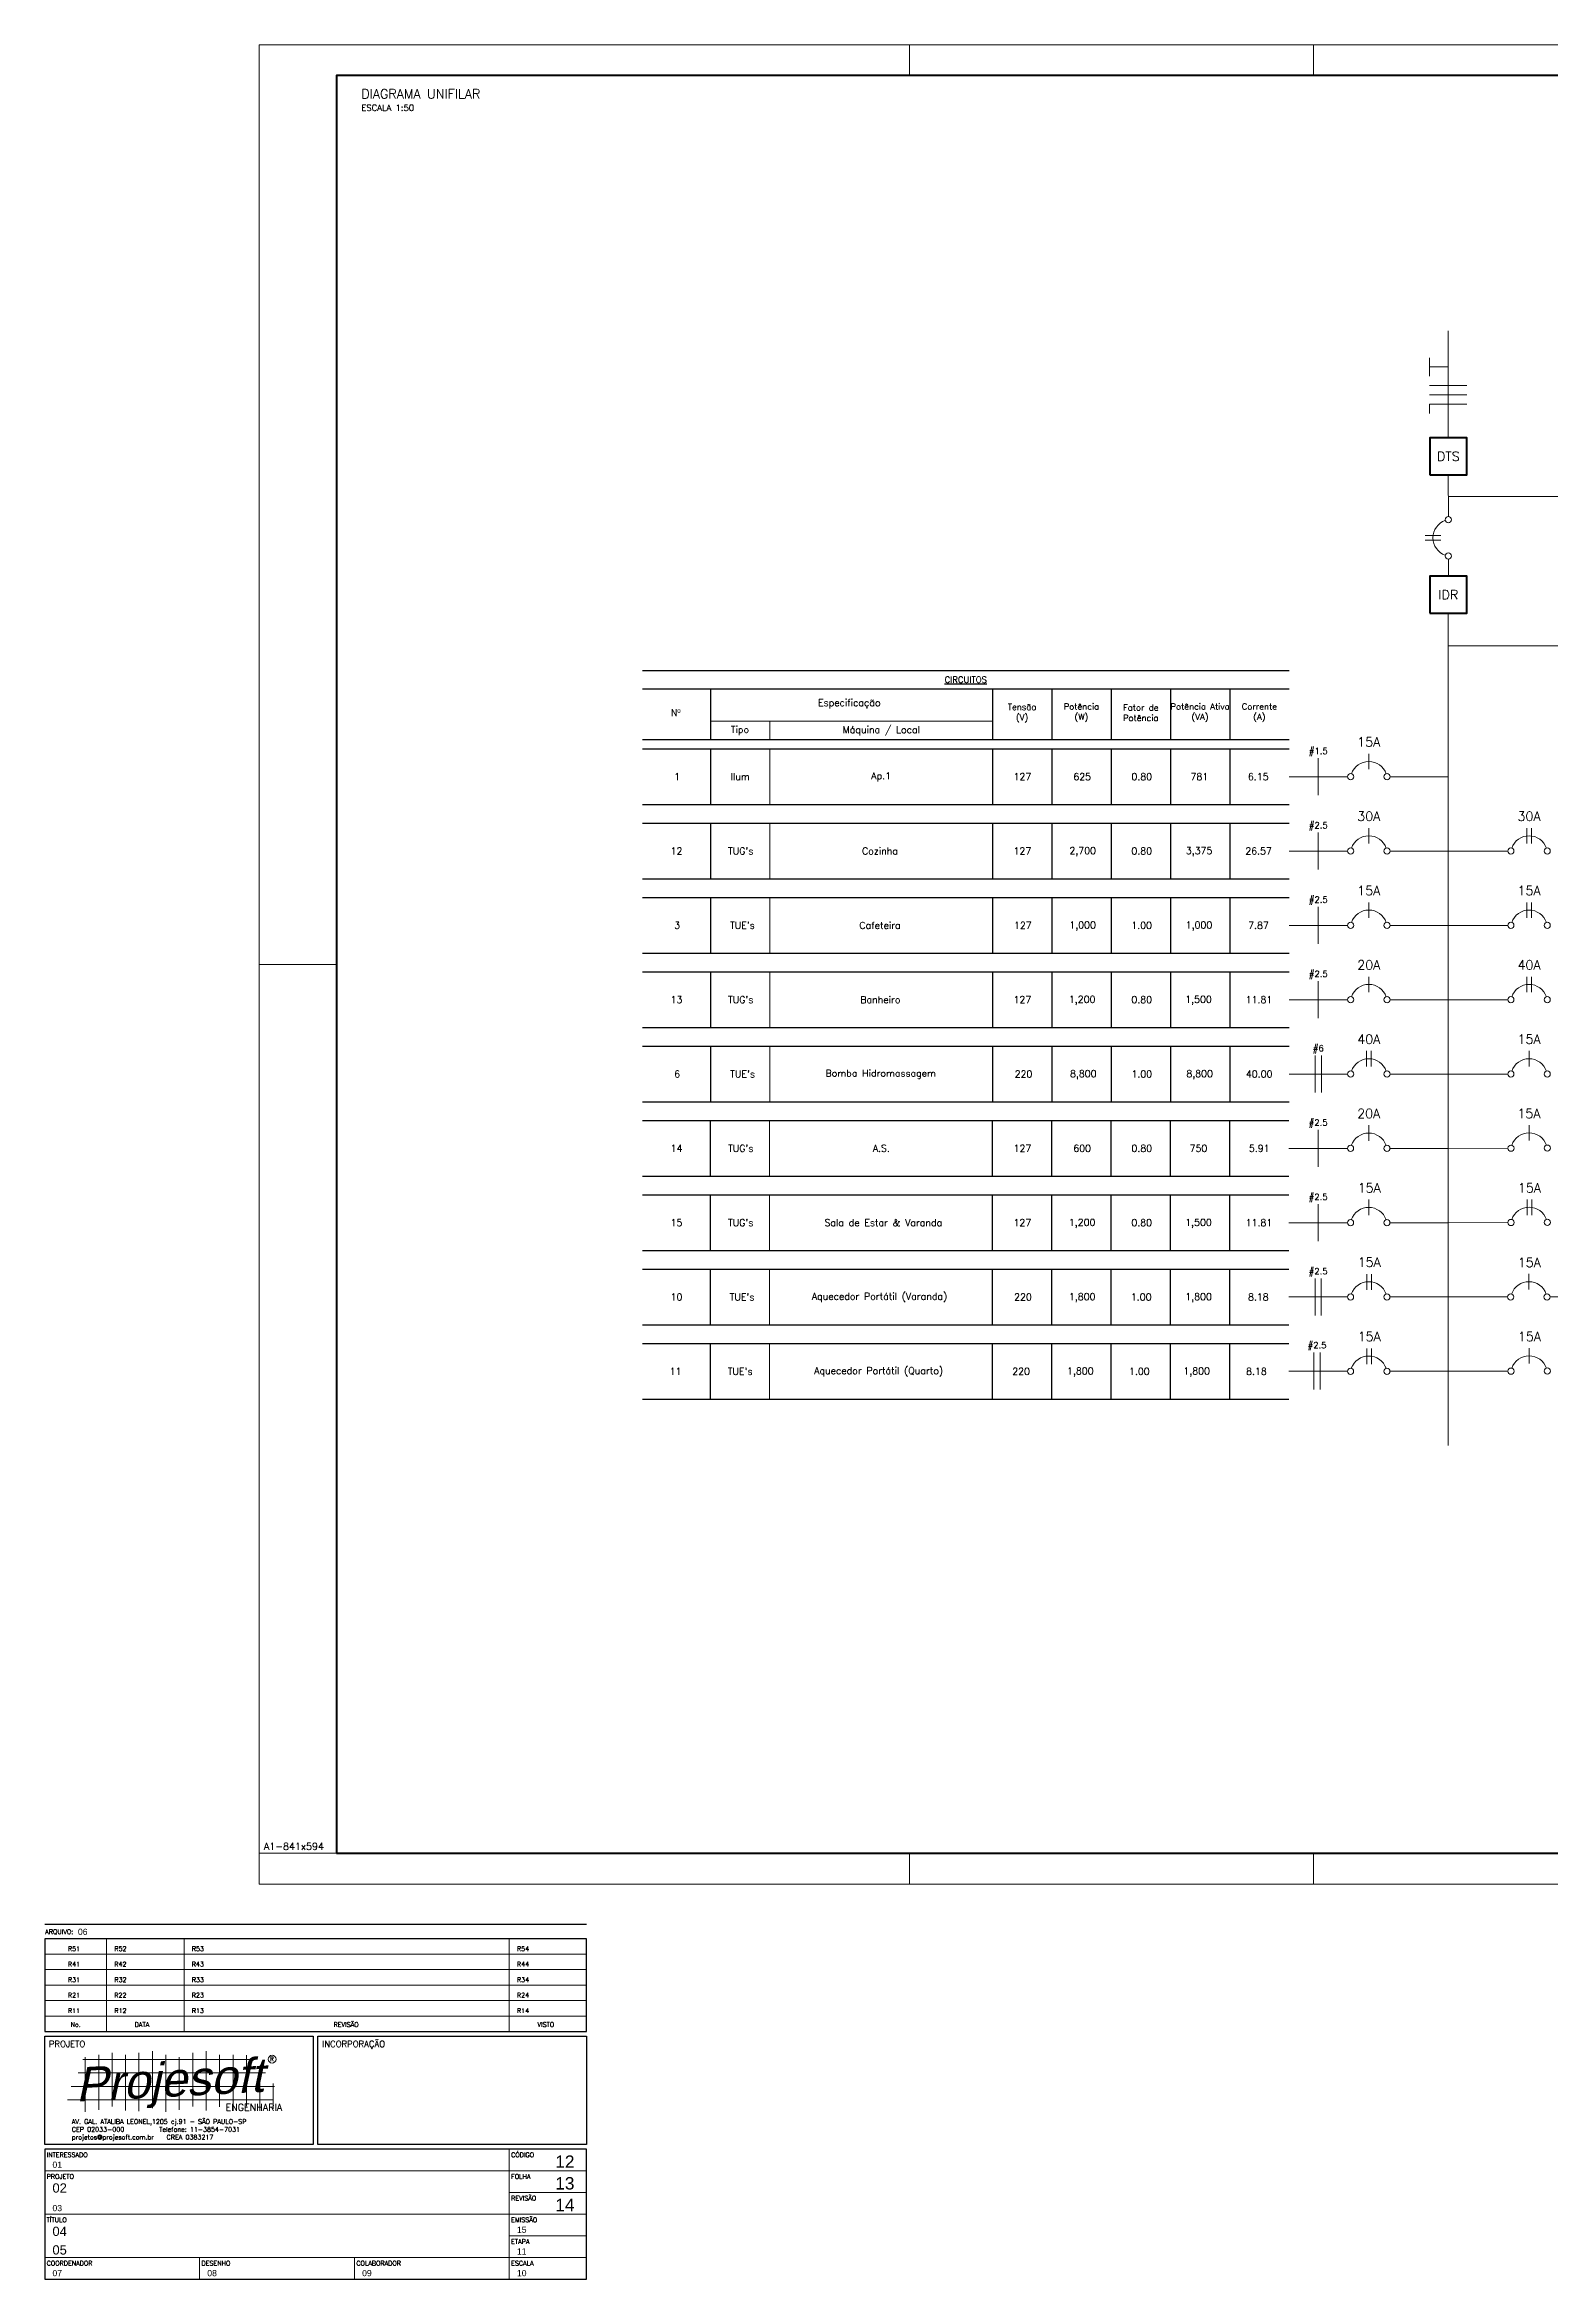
# Model space of a CAD drawing. Extents: x 0 to 175, y -16 to 63.
# Drawn here: x 92.16 to 116.47, y -6.38 to 29.7 of the extents above; entities that cross this region are included whole.
import ezdxf
from ezdxf.enums import TextEntityAlignment as Align

# ---------------------------------------------------------------- set-up
doc = ezdxf.new("R2010")
doc.units = 0
doc.header["$LTSCALE"] = 0.5
doc.header["$MEASUREMENT"] = 0
for name, color, linetype, lineweight in [('COT01', 1, 'CONTINUOUS', 9), ('TXT01', 7, 'CONTINUOUS', 9), ('TXT02', 2, 'CONTINUOUS', 20), ('TXT05', 4, 'CONTINUOUS', 30), ('TXT07', 6, 'CONTINUOUS', 50)]:
    doc.layers.add(name, color=color, linetype=linetype, lineweight=lineweight)
for name, color, linetype, lineweight, true_color in [('ELE03 - FASE', 242, 'CONTINUOUS', 20, 0xdf2935), ('ELE03 - NEUTRO', 141, 'CONTINUOUS', 20, 0x51d6ff), ('ELE03 - TERRA', 112, 'CONTINUOUS', 20, 0x0bde67)]:
    doc.layers.add(name, color=color, linetype=linetype, lineweight=lineweight, true_color=true_color)
doc.layers.add('LOGO', color=7, linetype='CONTINUOUS')
doc.layers.add('MARGEM', color=1, linetype='CONTINUOUS')
doc.styles.add('ROMANS', font='romans.shx')
doc.styles.add('SANSSERIF', font='sanss___.ttf')
doc.styles.add('SIMPLEX', font='SIMPLEX')
doc.styles.get("Standard").update_dxf_attribs({"font": 'romans.shx'})

# ---------------------------------------------------------------- blocks, each defined once
blk = doc.blocks.new('Fio-TERRA')
at = {"layer": 'ELE03 - TERRA'}
for p, q in [((-0.1, 0.2), (0.1, 0.2)), ((0, 0), (0, 0.2))]:
    blk.add_line(p, q, dxfattribs=at)
blk = doc.blocks.new('Fio-FASE')
at = {"layer": 'ELE03 - FASE'}
blk.add_line((0, -0.2), (0, 0.2), dxfattribs=at)
blk = doc.blocks.new('Fio-NEUTRO')
at = {"layer": 'ELE03 - NEUTRO'}
for p, q in [((0, 0.2), (0.1, 0.2)), ((0, -0.2), (0, 0.2))]:
    blk.add_line(p, q, dxfattribs=at)
blk = doc.blocks.new('MAR-A1')
at = {"layer": 'LOGO', "lineweight": 20}
h = blk.add_hatch(color=2, dxfattribs=at)
h.paths.add_polyline_path([(-1.273, -0.419), (-1.273, -0.369), (-2.273, -0.369), (-2.273, -0.419)])
h.paths.add_polyline_path([(-0.273, -0.469), (-0.273, -0.419), (-1.273, -0.419), (-1.273, -0.469)])
at = {"layer": 'LOGO', "color": 2, "lineweight": 20}
for p, q in [((-1.273, -0.319), (-2.273, -0.319)), ((-2.273, -0.319), (-2.273, -0.419)), ((-2.273, -0.369), (-1.273, -0.369)), ((-2.273, -0.419), (-1.273, -0.419)), ((-1.273, -0.419), (-1.273, -0.319)), ((-0.273, -0.419), (-1.273, -0.419)), ((-1.273, -0.419), (-1.273, -0.519)), ((-1.273, -0.469), (-0.273, -0.469)), ((-1.273, -0.519), (-0.273, -0.519)), ((-0.273, -0.519), (-0.273, -0.419))]:
    blk.add_line(p, q, dxfattribs=at)
at = {"layer": 'MARGEM', "color": 2, "lineweight": 20}
for p, q in [((-62.1, 58.4), (-62.1, 57.4)), ((-49.05, 58.4), (-49.05, 57.4)), ((-36, 58.4), (-36, 57.4)), ((-17.5, 58.4), (-17.5, 57.4)), ((-80.6, 28.7), (-83.1, 28.7)), ((1, 28.7), (0, 28.7)), ((-62.1, 0), (-62.1, -1)), ((-49.05, 0), (-49.05, -1)), ((-36, 0), (-36, -1)), ((-17.5, 0), (-17.5, -1)), ((-80.6, 0), (-83.1, 0))]:
    blk.add_line(p, q, dxfattribs=at)
blk.add_lwpolyline([(-83.1, 58.4), (-83.1, -1), (1, -1), (1, 58.4)], close=True, dxfattribs=at)
at = {"layer": 'MARGEM', "color": 6, "lineweight": 50}
blk.add_lwpolyline([(-80.6, 0), (0, 0), (0, 57.4), (-80.6, 57.4)], close=True, dxfattribs=at)
at = {"layer": 'LOGO', "color": 2, "lineweight": 20, "style": 'ROMANS'}
for s, height, p in [('A1-841x594', 0.225, (-82.944, 0.108)), ('0', 0.15, (-2.333, -0.706)), ('1', 0.15, (-1.339, -0.706)), ('2', 0.15, (-0.35, -0.706))]:
    blk.add_text(s, height=height, dxfattribs=at).set_placement(p)

msp = doc.modelspace()

# ---------------------------------------------------------------- linework, layer by layer
at = {"layer": 'LOGO', "color": 4, "lineweight": 30}
msp.add_line((92.158, -0.6449), (100.908, -0.6449), dxfattribs=at)
at = {"layer": 'LOGO', "color": 1, "lineweight": 9}
for p, q in [((93.158, -0.8804), (93.158, -2.3804)), ((94.408, -0.8804), (94.408, -2.3804)), ((99.658, -2.3804), (99.658, -0.8804)), ((92.158, -1.1304), (100.908, -1.1304)), ((92.158, -1.3804), (100.908, -1.3804)), ((92.158, -1.6304), (100.908, -1.6304)), ((92.158, -1.8804), (100.908, -1.8804)), ((92.158, -2.1304), (100.908, -2.1304)), ((92.773, -2.8309), (95.5502, -2.8309)), ((92.8132, -3.674), (92.8132, -2.795)), ((93.0301, -3.6464), (93.0301, -2.7586)), ((93.2469, -3.5913), (93.2469, -2.7225)), ((93.4638, -3.6572), (93.4638, -2.7586)), ((93.6806, -3.667), (93.6806, -2.7225)), ((93.8975, -3.6188), (93.8975, -2.6988)), ((94.1144, -3.6786), (94.1144, -2.7586)), ((94.3312, -3.6464), (94.3312, -2.7948)), ((94.5481, -3.5913), (94.5481, -2.7225)), ((94.7649, -3.6523), (94.7649, -2.6988)), ((94.9818, -3.5959), (94.9818, -2.7586)), ((95.1986, -3.6622), (95.1986, -2.7586)), ((95.4155, -3.5867), (95.4155, -2.7602)), ((92.6984, -3.0478), (95.7243, -3.0478)), ((95.6323, -3.6602), (95.6323, -2.942)), ((95.8492, -3.626), (95.8492, -3.2204)), ((92.5271, -3.4815), (95.8492, -3.4815)), ((92.5858, -3.2646), (95.8674, -3.2646)), ((99.658, -4.2804), (99.658, -6.3804)), ((92.158, -4.6304), (100.908, -4.6304)), ((99.658, -4.9804), (100.908, -4.9804)), ((92.158, -5.3304), (100.908, -5.3304)), ((99.658, -5.6804), (100.908, -5.6804)), ((92.158, -6.0304), (100.908, -6.0304)), ((94.658, -6.0304), (94.658, -6.3804)), ((97.158, -6.0304), (97.158, -6.3804))]:
    msp.add_line(p, q, dxfattribs=at)
at = {"layer": 'LOGO', "color": 4, "lineweight": 30}
for points in [[(92.158, -2.3804), (100.908, -2.3804), (100.908, -0.8804), (92.158, -0.8804)], [(92.158, -2.4554), (96.4955, -2.4554), (96.4955, -4.2054), (92.158, -4.2054)], [(96.5705, -2.4554), (100.908, -2.4554), (100.908, -4.2054), (96.5705, -4.2054)], [(92.158, -4.2804), (92.158, -6.3804), (100.908, -6.3804), (100.908, -4.2804)]]:
    msp.add_lwpolyline(points, close=True, dxfattribs=at)
at = {"layer": 'LOGO', "color": 2, "linetype": 'Continuous', "lineweight": 20}
msp.add_circle((95.8303, -2.8262), 0.0628, dxfattribs=at)
at = {"layer": 'TXT01'}
for p, q in [((114.8212, 23.3535), (114.8188, 25.0798)), ((114.8224, 22.0807), (114.8218, 22.7535)), ((114.8218, 22.4028), (118.8218, 22.4028)), ((114.8227, 21.1199), (114.8223, 21.394)), ((114.8218, 7.0802), (114.8218, 20.5199)), ((114.8316, 19.9937), (118.8218, 19.9937)), ((103.8647, 18.7802), (103.8647, 18.4802)), ((103.8647, 18.3302), (103.8647, 17.4302)), ((112.2497, 17.8802), (113.1948, 17.8802)), ((113.8816, 17.8802), (114.8218, 17.8802)), ((103.8647, 17.1302), (103.8647, 16.2302)), ((112.2497, 16.6802), (113.1948, 16.6802)), ((113.8816, 16.6802), (114.8218, 16.6802)), ((115.7816, 16.6802), (114.8218, 16.6802)), ((103.8647, 15.9302), (103.8647, 15.0302)), ((112.2497, 15.4802), (113.1948, 15.4802)), ((113.8816, 15.4802), (114.8218, 15.4802)), ((115.7816, 15.4802), (114.8218, 15.4802)), ((103.8647, 14.7302), (103.8647, 13.8302)), ((112.2497, 14.2802), (113.1948, 14.2802)), ((113.8816, 14.2802), (114.8218, 14.2802)), ((115.7816, 14.2802), (114.8218, 14.2802)), ((103.8647, 13.5302), (103.8647, 12.6302)), ((112.2497, 13.0802), (113.1948, 13.0802)), ((113.8816, 13.0802), (114.8218, 13.0802)), ((115.7816, 13.0802), (114.8218, 13.0802)), ((103.8627, 12.3302), (103.8627, 11.4302)), ((112.2477, 11.8802), (113.1928, 11.8802)), ((113.8796, 11.8802), (114.8218, 11.8802)), ((115.7827, 11.8826), (114.8218, 11.8801)), ((103.8627, 11.1302), (103.8627, 10.2302)), ((112.2477, 10.6802), (113.1928, 10.6802)), ((113.8796, 10.6802), (114.8218, 10.6802)), ((115.7827, 10.6826), (114.8218, 10.6801)), ((103.8627, 9.9302), (103.8627, 9.0302)), ((112.2477, 9.4802), (113.1928, 9.4802)), ((113.8796, 9.4802), (114.8218, 9.4802)), ((115.7796, 9.4801), (114.8218, 9.4801)), ((117.4146, 9.4801), (116.4664, 9.4801)), ((103.8627, 8.7302), (103.8627, 7.8302)), ((112.2477, 8.2802), (113.1928, 8.2802)), ((113.8796, 8.2802), (114.8218, 8.2802)), ((115.7827, 8.2826), (114.8218, 8.2801))]:
    msp.add_line(p, q, dxfattribs=at)
at = {"layer": 'TXT02'}
for p, q in [((114.4487, 21.7747), (114.6987, 21.7747)), ((114.4487, 21.6997), (114.6987, 21.6997)), ((113.538, 18.2521), (113.538, 18.0021)), ((113.538, 17.0521), (113.538, 16.8021)), ((116.0876, 17.0521), (116.0876, 16.8021)), ((116.1626, 17.0521), (116.1626, 16.8021)), ((113.538, 15.8521), (113.538, 15.6021)), ((116.0876, 15.8521), (116.0876, 15.6021)), ((116.1626, 15.8521), (116.1626, 15.6021)), ((113.538, 14.6521), (113.538, 14.4021)), ((116.0876, 14.6521), (116.0876, 14.4021)), ((116.1626, 14.6521), (116.1626, 14.4021)), ((113.5008, 13.4521), (113.5008, 13.2021)), ((113.5758, 13.4521), (113.5758, 13.2021)), ((116.1251, 13.4521), (116.1251, 13.2021)), ((113.536, 12.2521), (113.536, 12.0021)), ((116.1253, 12.2554), (116.1259, 12.0054)), ((113.536, 11.0521), (113.536, 10.8021)), ((116.0938, 11.0521), (116.0938, 10.8021)), ((116.1688, 11.0521), (116.1688, 10.8021)), ((113.5039, 9.848), (113.5039, 9.598)), ((113.5789, 9.848), (113.5789, 9.598)), ((116.1231, 9.852), (116.1231, 9.602)), ((113.5039, 8.648), (113.5039, 8.398)), ((113.5789, 8.648), (113.5789, 8.398)), ((116.1253, 8.6554), (116.1259, 8.4054))]:
    msp.add_line(p, q, dxfattribs=at)
at = {"layer": 'TXT02', "lineweight": 15}
msp.add_line((102.9069, 18.7802), (107.4608, 18.7802), dxfattribs=at)
at = {"layer": 'TXT02'}
for centre in [(114.8206, 22.0308), (114.8206, 21.4439), (113.2448, 17.8802), (113.8316, 17.8802), (113.2448, 16.6802), (113.8316, 16.6802), (115.8316, 16.6802), (116.4184, 16.6802), (113.2448, 15.4802), (113.8316, 15.4802), (115.8316, 15.4802), (116.4184, 15.4802), (113.2448, 14.2802), (113.8316, 14.2802), (115.8316, 14.2802), (116.4184, 14.2802), (113.2448, 13.0802), (113.8316, 13.0802), (115.8316, 13.0802), (116.4184, 13.0802), (113.2428, 11.8802), (113.8296, 11.8802), (115.8327, 11.8828), (116.4195, 11.8843), (113.2428, 10.6802), (113.8296, 10.6802), (115.8327, 10.6828), (116.4195, 10.6843), (113.2428, 9.4802), (113.8296, 9.4802), (115.8296, 9.4801), (116.4164, 9.4801), (113.2428, 8.2802), (113.8296, 8.2802), (115.8327, 8.2828), (116.4195, 8.2843)]:
    msp.add_circle(centre, 0.05, dxfattribs=at)
for centre, start, end in [((114.8713, 21.7372), 109.43764, 250.54926), ((113.538, 17.8294), 19.43764, 160.54926), ((113.538, 16.6294), 19.43764, 160.54926), ((116.1251, 16.6294), 19.45074, 160.56236), ((113.538, 15.4294), 19.43764, 160.54926), ((116.1251, 15.4294), 19.45074, 160.56236), ((113.538, 14.2294), 19.43764, 160.54926), ((116.1251, 14.2294), 19.45074, 160.56236), ((113.538, 13.0294), 19.43764, 160.54926), ((116.1251, 13.0294), 19.45074, 160.56236), ((113.536, 11.8294), 19.43764, 160.54926), ((116.1264, 11.8328), 19.59913, 160.71075), ((113.536, 10.6294), 19.43764, 160.54926), ((116.1264, 10.6328), 19.59913, 160.71075), ((113.536, 9.4294), 19.43764, 160.54926), ((116.1231, 9.4294), 19.45074, 160.56236), ((113.536, 8.2294), 19.43764, 160.54926), ((116.1264, 8.2328), 19.59913, 160.71075)]:
    msp.add_arc(centre, 0.2976, start, end, dxfattribs=at)
at = {"layer": 'TXT05'}
for p, q in [((101.8102, 19.5983), (112.2497, 19.5983)), ((101.8102, 19.2983), (112.2497, 19.2983)), ((102.9069, 19.2983), (102.9069, 18.4802)), ((107.4608, 19.2983), (107.4608, 18.4802)), ((108.4186, 19.2983), (108.4186, 18.4802)), ((109.3764, 19.2983), (109.3764, 18.4802)), ((110.3341, 19.2983), (110.3341, 18.4802)), ((111.2919, 19.2983), (111.2919, 18.4802)), ((111.2919, 19.2983), (111.2919, 18.4802)), ((101.8102, 18.4802), (112.2497, 18.4802)), ((101.8102, 18.3302), (112.2497, 18.3302)), ((102.9069, 18.3302), (102.9069, 17.4302)), ((107.4608, 18.3302), (107.4608, 17.4302)), ((108.4186, 18.3302), (108.4186, 17.4302)), ((109.3764, 18.3302), (109.3764, 17.4302)), ((110.3341, 18.3302), (110.3341, 17.4302)), ((111.2919, 18.3302), (111.2919, 17.4302)), ((111.2919, 18.3302), (111.2919, 17.4302)), ((101.8102, 17.4302), (112.2497, 17.4302)), ((101.8102, 17.1302), (112.2497, 17.1302)), ((102.9069, 17.1302), (102.9069, 16.2302)), ((107.4608, 17.1302), (107.4608, 16.2302)), ((108.4186, 17.1302), (108.4186, 16.2302)), ((109.3764, 17.1302), (109.3764, 16.2302)), ((110.3341, 17.1302), (110.3341, 16.2302)), ((111.2919, 17.1302), (111.2919, 16.2302)), ((111.2919, 17.1302), (111.2919, 16.2302)), ((101.8102, 16.2302), (112.2497, 16.2302)), ((101.8102, 15.9302), (112.2497, 15.9302)), ((102.9069, 15.9302), (102.9069, 15.0302)), ((107.4608, 15.9302), (107.4608, 15.0302)), ((108.4186, 15.9302), (108.4186, 15.0302)), ((109.3764, 15.9302), (109.3764, 15.0302)), ((110.3341, 15.9302), (110.3341, 15.0302)), ((111.2919, 15.9302), (111.2919, 15.0302)), ((111.2919, 15.9302), (111.2919, 15.0302)), ((101.8102, 15.0302), (112.2497, 15.0302)), ((101.8102, 14.7302), (112.2497, 14.7302)), ((102.9069, 14.7302), (102.9069, 13.8302)), ((107.4608, 14.7302), (107.4608, 13.8302)), ((108.4186, 14.7302), (108.4186, 13.8302)), ((109.3764, 14.7302), (109.3764, 13.8302)), ((110.3341, 14.7302), (110.3341, 13.8302)), ((111.2919, 14.7302), (111.2919, 13.8302)), ((111.2919, 14.7302), (111.2919, 13.8302)), ((101.8102, 13.8302), (112.2497, 13.8302)), ((101.8102, 13.5302), (112.2497, 13.5302)), ((102.9069, 13.5302), (102.9069, 12.6302)), ((107.4608, 13.5302), (107.4608, 12.6302)), ((108.4186, 13.5302), (108.4186, 12.6302)), ((109.3764, 13.5302), (109.3764, 12.6302)), ((110.3341, 13.5302), (110.3341, 12.6302)), ((111.2919, 13.5302), (111.2919, 12.6302)), ((111.2919, 13.5302), (111.2919, 12.6302)), ((101.8102, 12.6302), (112.2497, 12.6302)), ((101.8082, 12.3302), (112.2477, 12.3302)), ((102.9049, 12.3302), (102.9049, 11.4302)), ((107.4588, 12.3302), (107.4588, 11.4302)), ((108.4166, 12.3302), (108.4166, 11.4302)), ((109.3744, 12.3302), (109.3744, 11.4302)), ((110.3321, 12.3302), (110.3321, 11.4302)), ((111.2899, 12.3302), (111.2899, 11.4302)), ((111.2899, 12.3302), (111.2899, 11.4302)), ((101.8082, 11.4302), (112.2477, 11.4302)), ((101.8082, 11.1302), (112.2477, 11.1302)), ((102.9049, 11.1302), (102.9049, 10.2302)), ((107.4588, 11.1302), (107.4588, 10.2302)), ((108.4166, 11.1302), (108.4166, 10.2302)), ((109.3744, 11.1302), (109.3744, 10.2302)), ((110.3321, 11.1302), (110.3321, 10.2302)), ((111.2899, 11.1302), (111.2899, 10.2302)), ((111.2899, 11.1302), (111.2899, 10.2302)), ((101.8082, 10.2302), (112.2477, 10.2302)), ((101.8082, 9.9302), (112.2477, 9.9302)), ((102.9049, 9.9302), (102.9049, 9.0302)), ((107.4588, 9.9302), (107.4588, 9.0302)), ((108.4166, 9.9302), (108.4166, 9.0302)), ((109.3744, 9.9302), (109.3744, 9.0302)), ((110.3321, 9.9302), (110.3321, 9.0302)), ((111.2899, 9.9302), (111.2899, 9.0302)), ((111.2899, 9.9302), (111.2899, 9.0302)), ((101.8082, 9.0302), (112.2477, 9.0302)), ((101.8082, 8.7302), (112.2477, 8.7302)), ((102.9049, 8.7302), (102.9049, 7.8302)), ((107.4588, 8.7302), (107.4588, 7.8302)), ((108.4166, 8.7302), (108.4166, 7.8302)), ((109.3744, 8.7302), (109.3744, 7.8302)), ((110.3321, 8.7302), (110.3321, 7.8302)), ((111.2899, 8.7302), (111.2899, 7.8302)), ((111.2899, 8.7302), (111.2899, 7.8302)), ((101.8082, 7.8302), (112.2477, 7.8302))]:
    msp.add_line(p, q, dxfattribs=at)
at = {"layer": 'TXT07'}
for points in [[(114.5218, 22.7535), (115.1218, 22.7535), (115.1218, 23.3535), (114.5218, 23.3535)], [(114.5218, 20.5199), (115.1218, 20.5199), (115.1218, 21.1199), (114.5218, 21.1199)]]:
    msp.add_lwpolyline(points, close=True, dxfattribs=at)

# ---------------------------------------------------------------- block references
at = {"layer": 'COT01', "xscale": 0.5, "yscale": 0.5, "zscale": 0.5}
msp.add_blockref('MAR-A1', (137.1701, 0.5), dxfattribs=at)
at = {"layer": 'ELE03 - FASE', "yscale": 1.5, "zscale": 1.5}
for p, xscale, rotation in [((114.82, 24.1964), -1.5, 89.99999999999969), ((114.82, 24.0464), -1.5, 89.99999999999969), ((112.6516, 8.2858), 1.5, 359.8516060418829), ((112.7516, 8.2855), 1.5, 359.8516060418829)]:
    msp.add_blockref('Fio-FASE', p, dxfattribs=dict(at, xscale=xscale, rotation=rotation))
at = {"layer": 'ELE03 - FASE', "xscale": 1.5, "yscale": 1.5, "zscale": 1.5}
for p in [(112.7222, 17.8802), (112.7222, 16.6802), (112.7222, 15.4802), (112.7222, 14.2802), (112.6722, 13.0802), (112.7722, 13.0802), (112.7202, 11.8802), (112.7202, 10.6802), (112.6702, 9.4802), (112.7702, 9.4802)]:
    msp.add_blockref('Fio-FASE', p, dxfattribs=at)
at = {"layer": 'ELE03 - NEUTRO', "xscale": -1.5, "yscale": 1.5, "zscale": 1.5, "rotation": 89.99999999999969}
msp.add_blockref('Fio-NEUTRO', (114.82, 23.8964), dxfattribs=at)
at = {"layer": 'ELE03 - TERRA', "xscale": 1.5, "yscale": 1.5, "zscale": 1.5, "rotation": 90}
msp.add_blockref('Fio-TERRA', (114.82, 24.4964), dxfattribs=at)

# ---------------------------------------------------------------- texts
at = {"layer": 'LOGO', "color": 2, "lineweight": 20, "style": 'ROMANS'}
for s, height, p in [('ARQUIVO:', 0.075, (92.1662, -0.8055)), ('No.', 0.075, (92.5754, -2.3057)), ('DATA', 0.075, (93.6109, -2.3057)), ('REVISÃO', 0.075, (96.8222, -2.3057)), ('VISTO', 0.075, (100.1151, -2.3057)), ('ENGENHARIA', 0.1125, (95.0779, -3.6575)), ('CÓDIGO', 0.075, (99.69, -4.4084)), ('INTERESSADO', 0.075, (92.19, -4.4084)), ('PROJETO', 0.075, (92.19, -4.7584)), ('FOLHA', 0.075, (99.69, -4.7584)), ('REVISÃO', 0.075, (99.69, -5.1084)), ('TÍTULO', 0.075, (92.19, -5.4584)), ('EMISSÃO', 0.075, (99.69, -5.4584)), ('ETAPA', 0.075, (99.69, -5.8084)), ('COORDENADOR', 0.075, (92.19, -6.1584)), ('DESENHO', 0.075, (94.69, -6.1584)), ('COLABORADOR', 0.075, (97.19, -6.1584)), ('ESCALA', 0.075, (99.69, -6.1584))]:
    msp.add_text(s, height=height, dxfattribs=at).set_placement(p)
at = {"layer": 'LOGO', "color": 4, "lineweight": 30, "style": 'ROMANS'}
for s, p in [('INCORPORAÇÃO', (96.6384, -2.6301)), ('PROJETO', (92.2259, -2.6301))]:
    msp.add_text(s, height=0.09999, dxfattribs=at).set_placement(p)
at = {"layer": 'LOGO', "color": 6, "lineweight": 50, "style": 'SANSSERIF', "oblique": 15}
msp.add_text('Projesoft', height=0.55025, rotation=3, dxfattribs=at).set_placement((92.665, -3.5119))
at = {"layer": 'LOGO', "color": 2, "linetype": 'Continuous', "lineweight": 20, "style": 'ROMANS'}
msp.add_text('R', height=0.068, dxfattribs=at).set_placement((95.7963, -2.8567))
at = {"layer": 'LOGO', "color": 2, "lineweight": 20, "insert": (92.5963, -3.7971), "char_height": 0.075, "attachment_point": 1, "style": 'ROMANS'}
msp.add_mtext('AV. GAL. ATALIBA LEONEL,1205 cj.91 - SÃO PAULO-SP\\PCEP 02033-000           Telefone: 11-3854-7031\\Pprojetos@projesoft.com.br    CREA 0383217', dxfattribs=at)
at = {"layer": 'LOGO', "color": 2, "lineweight": 20, "flags": 8}
for tag, p, s, height, style in [('06', (92.6946, -0.82), '1134-STR-EX-FLH-006-FÔRMAS E MODULAÇÃO DO 1º E 2º PAVIMENTO TIPO-R00.DWG', 0.1, 'SANSSERIF'), ('R51', (92.533, -1.0804), '.', 0.075, 'ROMANS'), ('R52', (93.283, -1.0804), '.', 0.075, 'ROMANS'), ('R53', (94.533, -1.0804), '.', 0.075, 'ROMANS'), ('R54', (99.783, -1.0804), '.', 0.075, 'ROMANS'), ('R41', (92.533, -1.3304), '.', 0.075, 'ROMANS'), ('R42', (93.283, -1.3304), '.', 0.075, 'ROMANS'), ('R43', (94.533, -1.3304), '.', 0.075, 'ROMANS'), ('R44', (99.783, -1.3304), '.', 0.075, 'ROMANS'), ('R31', (92.533, -1.5804), '.', 0.075, 'ROMANS'), ('R21', (92.533, -1.8304), '.', 0.075, 'ROMANS'), ('R32', (93.283, -1.5804), '.', 0.075, 'ROMANS'), ('R22', (93.283, -1.8304), '.', 0.075, 'ROMANS'), ('R33', (94.533, -1.5804), '.', 0.075, 'ROMANS'), ('R23', (94.533, -1.8304), '.', 0.075, 'ROMANS'), ('R34', (99.783, -1.5804), '.', 0.075, 'ROMANS'), ('R24', (99.783, -1.8304), '.', 0.075, 'ROMANS'), ('R11', (92.533, -2.0804), '.', 0.075, 'ROMANS'), ('R12', (93.283, -2.0804), '.', 0.075, 'ROMANS'), ('R13', (94.533, -2.0804), '.', 0.075, 'ROMANS'), ('R14', (99.783, -2.0804), '.', 0.075, 'ROMANS'), ('02', (92.283, -4.9804), 'EDÍFICIO RESIDENCIAL', 0.15, 'SANSSERIF'), ('03', (92.283, -5.2804), 'R. DAMIANA DA CUNHA, 44 - SANTANA - SÃO PAULO', 0.1, 'SANSSERIF'), ('15', (99.783, -5.6304), '22/04/20', 0.1, 'SANSSERIF'), ('11', (99.783, -5.9804), 'EXECUTIVO', 0.1, 'SANSSERIF'), ('07', (92.283, -6.3304), 'MARCELO', 0.1, 'SANSSERIF'), ('08', (94.783, -6.3304), 'LUCAS', 0.1, 'SANSSERIF'), ('09', (97.283, -6.3304), 'MARCELO', 0.1, 'SANSSERIF'), ('10', (99.783, -6.3304), '1:50', 0.1, 'SANSSERIF')]:
    msp.add_attdef(tag, p, s, height=height, dxfattribs=dict(at, style=style))
at = {"layer": 'LOGO', "color": 4, "lineweight": 30, "style": 'SANSSERIF', "flags": 8}
for tag, p, s, height in [('01', (92.283, -4.5804), 'AAL EMPREENDIMENTOS IMOBILIÁRIOS LTDA', 0.1), ('04', (92.283, -5.6804), 'FÔRMAS E MODULAÇÃO DO 1º E 2º PAVIMENTO TIPO', 0.15), ('05', (92.283, -5.9804), ' ', 0.15)]:
    msp.add_attdef(tag, p, s, height=height, dxfattribs=at)
at = {"layer": 'LOGO', "color": 4, "linetype": 'Continuous', "lineweight": 30, "style": 'SANSSERIF', "flags": 8}
msp.add_attdef('12', text='1134', height=0.2, dxfattribs=at).set_placement((100.7124, -4.5804), align=Align.RIGHT)
at = {"layer": 'LOGO', "color": 4, "lineweight": 30, "style": 'SANSSERIF', "flags": 8}
for tag, text, p in [('13', '006', (100.7124, -4.9304)), ('14', '00', (100.7124, -5.2804))]:
    msp.add_attdef(tag, text=text, height=0.2, dxfattribs=at).set_placement(p, align=Align.RIGHT)
at = {"layer": 'TXT02', "style": 'SIMPLEX'}
msp.add_text('ESCALA 1:50', height=0.1, dxfattribs=at).set_placement((97.2701, 28.6311))
at = {"layer": 'TXT02'}
for s, height, p in [('Especificação', 0.111111, (104.6447, 19.0213)), ('Tipo', 0.11111, (103.2366, 18.5872)), ('Máquina / Local', 0.111111, (105.0431, 18.5848)), ('Ilum', 0.11111, (103.2325, 17.8243)), ('Ap.1', 0.11111, (105.5043, 17.8396)), ('127', 0.11111, (107.8022, 17.8246)), ('625', 0.11111, (108.7671, 17.8246)), ('0.80', 0.11111, (109.7053, 17.8246)), ('781', 0.11111, (110.6598, 17.8246)), ('6.15', 0.11111, (111.5857, 17.8246)), ("TUG's", 0.11111, (103.1913, 16.626)), ('Cozinha', 0.11111, (105.3552, 16.625)), ('127', 0.11111, (107.8018, 16.626)), ('2,700', 0.11111, (108.7044, 16.6311)), ('0.80', 0.11111, (109.7049, 16.626)), ('3,375', 0.11111, (110.5837, 16.6311)), ('26.57', 0.11111, (111.5441, 16.626)), ("TUE's", 0.11111, (103.224, 15.426)), ('Cafeteira', 0.11111, (105.3126, 15.4236)), ('127', 0.11111, (107.8086, 15.4246)), ('1,000', 0.11111, (108.7025, 15.4297)), ('1.00', 0.11111, (109.7031, 15.4246)), ('1,000', 0.11111, (110.5813, 15.4297)), ('7.87', 0.11111, (111.5904, 15.4246)), ("TUG's", 0.11111, (103.1911, 14.2246)), ('Banheiro', 0.11111, (105.328, 14.2232)), ('127', 0.11111, (107.8017, 14.2246)), ('1,200', 0.11111, (108.6956, 14.2297)), ('0.80', 0.11111, (109.7048, 14.2246)), ('1,500', 0.11111, (110.5744, 14.2297)), ('11.81', 0.11111, (111.5508, 14.2246)), ("TUE's", 0.11111, (103.2261, 13.026)), ('Bomba Hidromassagem', 0.111111, (104.7666, 13.0382)), ('220', 0.11111, (107.8197, 13.0246)), ('8,800', 0.11111, (108.7129, 13.0297)), ('1.00', 0.11111, (109.7052, 13.0246)), ('8,800', 0.11111, (110.5917, 13.0297)), ('40.00', 0.11111, (111.5536, 13.0246)), ("TUG's", 0.11111, (103.1921, 11.826)), ('A.S.', 0.11111, (105.5278, 11.826)), ('127', 0.11111, (107.8026, 11.826)), ('600', 0.11111, (108.7666, 11.826)), ('0.80', 0.11111, (109.7057, 11.826)), ('750', 0.11111, (110.645, 11.826)), ('5.91', 0.11111, (111.6024, 11.826)), ("TUG's", 0.11111, (103.1907, 10.6232)), ('Sala de Estar & Varanda', 0.111111, (104.7496, 10.6232)), ('127', 0.11111, (107.8013, 10.6232)), ('1,200', 0.11111, (108.6952, 10.6283)), ('0.80', 0.11111, (109.7044, 10.6232)), ('1,500', 0.11111, (110.574, 10.6283)), ('11.81', 0.11111, (111.5504, 10.6232)), ("TUE's", 0.11111, (103.2176, 9.426)), ('Aquecedor Portátil (Varanda)', 0.111111, (104.5444, 9.4359)), ('220', 0.11111, (107.8113, 9.4246)), ('1,800', 0.11111, (108.6961, 9.4297)), ('1.00', 0.11111, (109.6967, 9.4246)), ('1,800', 0.11111, (110.5749, 9.4297)), ('8.18', 0.11111, (111.5875, 9.4246)), ("TUE's", 0.11111, (103.1869, 8.226)), ('Aquecedor Portátil (Quarto)', 0.111111, (104.5826, 8.2359)), ('220', 0.11111, (107.7806, 8.2246)), ('1,800', 0.11111, (108.6654, 8.2297)), ('1.00', 0.11111, (109.666, 8.2246)), ('1,800', 0.11111, (110.5442, 8.2297)), ('8.18', 0.11111, (111.5568, 8.2246))]:
    msp.add_text(s, height=height, dxfattribs=at).set_placement(p)
at = {"layer": 'TXT02', "lineweight": 20, "char_height": 0.1, "attachment_point": 5}
for s, width, heights, insert in [('Tensão\\P(V)', 0.941507, [0.8849], (107.9397, 18.9059)), ('Potência^J(W)', 0.987109, [0.5707], (108.8975, 18.9142)), ('Fator de Potência', 0.987109, [0.5707], (109.8552, 18.9142)), ('Potência Ativa ^J(VA)', 0.987109, [0.5707], (110.813, 18.9142)), ('Corrente ^J(A)', 0.987109, [0.5707], (111.7708, 18.9142))]:
    msp.add_mtext_dynamic_manual_height_columns(s, width=width, gutter_width=0.75, heights=heights, dxfattribs=dict(at, insert=insert))
at = {"layer": 'TXT02', "attachment_point": 5, "style": 'ROMANS'}
for s, insert, char_height, width in [('15A', (113.538, 18.4425), 0.15, 0.461438), ('#1.5', (112.7222, 18.2802), 0.1, 0.240572), ('#2.5', (112.7222, 17.0802), 0.1, 0.240572), ('30A', (113.538, 17.2425), 0.15, 0.461438), ('30A', (116.1251, 17.2425), 0.15, 0.461438), ('#2.5', (112.7222, 15.8802), 0.1, 0.240572), ('15A', (113.538, 16.0425), 0.15, 0.461438), ('15A', (116.1251, 16.0425), 0.15, 0.461438), ('20A', (113.538, 14.8425), 0.15, 0.461438), ('40A', (116.1251, 14.8425), 0.15, 0.461438), ('#2.5', (112.7222, 14.6802), 0.1, 0.240572), ('40A', (113.538, 13.6425), 0.15, 0.461438), ('15A', (116.1251, 13.6425), 0.15, 0.461438), ('#6', (112.7222, 13.4802), 0.1, 0.240572), ('#2.5', (112.7202, 12.2802), 0.1, 0.240572), ('20A', (113.536, 12.4425), 0.15, 0.461438), ('15A', (116.1231, 12.4425), 0.15, 0.461438), ('15A', (113.5443, 11.2425), 0.15, 0.461438), ('15A', (116.1313, 11.2425), 0.15, 0.461438), ('#2.5', (112.7202, 11.0802), 0.1, 0.240572), ('15A', (113.5443, 10.0425), 0.15, 0.461438), ('15A', (116.1292, 10.0391), 0.15, 0.461438), ('#2.5', (112.7202, 9.8802), 0.1, 0.240572), ('15A', (113.5443, 8.8425), 0.15, 0.461438), ('15A', (116.1313, 8.8425), 0.15, 0.461438)]:
    msp.add_mtext(s, dxfattribs=dict(at, insert=insert, char_height=char_height, width=width))
at = {"layer": 'TXT02', "insert": (112.7026, 8.6856), "char_height": 0.1, "width": 0.240572, "attachment_point": 5, "rotation": 359.85161, "style": 'ROMANS'}
msp.add_mtext('#2.5', dxfattribs=at)
at = {"layer": 'TXT05', "style": 'SIMPLEX'}
msp.add_text('DIAGRAMA UNIFILAR', height=0.15, dxfattribs=at).set_placement((97.2701, 28.8311))
at = {"layer": 'TXT05'}
for s, height, p in [('Nº', 0.11111, (102.2681, 18.8587)), ('1', 0.1111, (102.3224, 17.8246)), ('12', 0.11111, (102.2643, 16.6246)), ('3', 0.1111, (102.3224, 15.4246)), ('13', 0.11111, (102.2643, 14.2246)), ('6', 0.1111, (102.3224, 13.0246)), ('14', 0.11111, (102.2643, 11.8246)), ('15', 0.11111, (102.2643, 10.6246)), ('10', 0.11111, (102.2643, 9.4246)), ('11', 0.11111, (102.2488, 8.2246))]:
    msp.add_text(s, height=height, dxfattribs=at).set_placement(p)
at = {"layer": 'TXT05', "insert": (107.03, 19.4483), "char_height": 0.1, "width": 10.439444, "attachment_point": 5}
msp.add_mtext('{\\LCIRCUITOS}', dxfattribs=at)
at = {"layer": 'TXT07', "char_height": 0.15, "width": 0.240572, "attachment_point": 5, "style": 'ROMANS'}
for s, insert in [('DTS', (114.8218, 23.0535)), ('IDR', (114.8218, 20.8199))]:
    msp.add_mtext(s, dxfattribs=dict(at, insert=insert))

doc.saveas('drawing.dxf')
